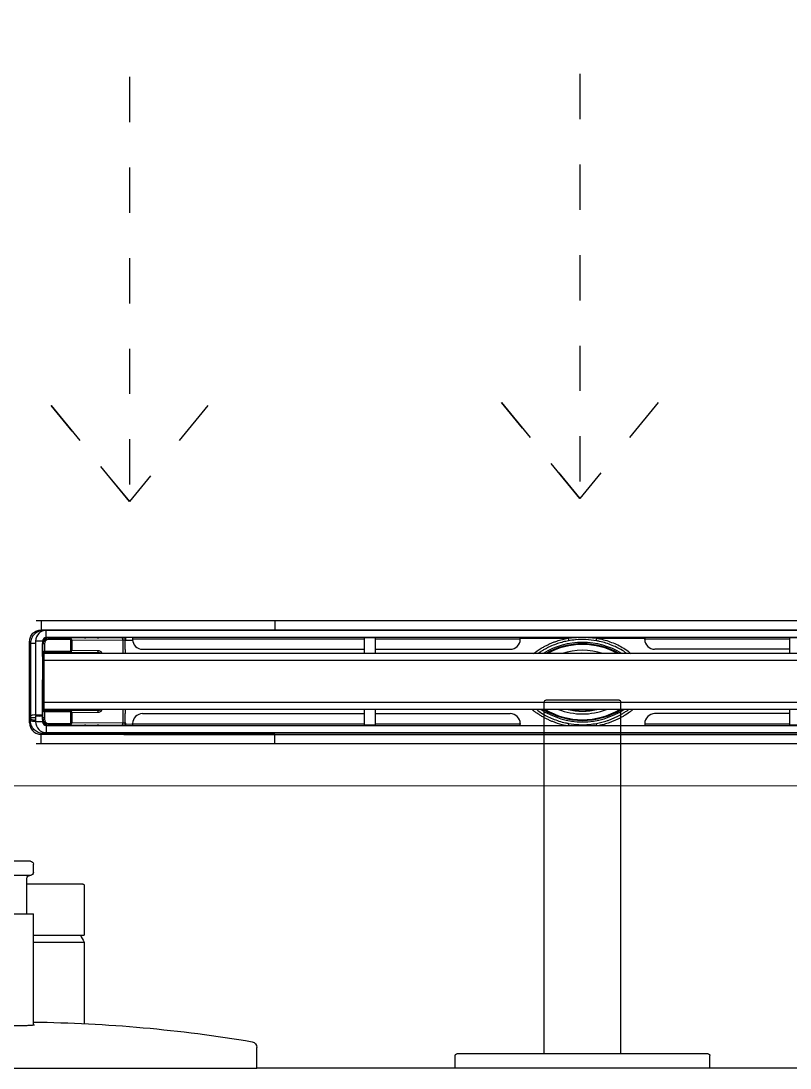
# Model space of a CAD drawing. Header units: millimetres. Extents: x 699029 to 727993, y 4486031 to 4516039.
# Drawn here: x 726041.71 to 726068.88, y 4490923.61 to 4490960.61 of the extents above; entities that cross this region are included whole.
import ezdxf

# ---------------------------------------------------------------- set-up
doc = ezdxf.new("R2010")
doc.units = ezdxf.units.MM
doc.set_wipeout_variables(frame=1)
doc.linetypes.add('AI-Linetype-22', pattern=[3.2004, 1.6002, -1.6002])
doc.layers.add('Deko_Vitrifiye', color=135, linetype='Continuous')
doc.layers.add('Deko_Zemin Seramik5', color=155, linetype='Continuous')

# ---------------------------------------------------------------- blocks, each defined once
blk = doc.blocks.new('A$C7972de8d')
at = {"linetype": 'Continuous'}
blk.add_wipeout([(983.72, 415), (991.03, 415), (991.59, 415.08), (992.01, 415.25), (992.33, 415.47), (992.57, 415.72), (992.74, 415.96), (992.88, 416.24), (992.98, 416.53), (993.55, 419.92), (994.38, 425.25), (994.97, 429.29), (995.91, 436.16), (997.1, 446.24), (997.99, 455.2), (999, 468.35), (999.42, 476), (1028.22, 476), (1030.72, 477.47), (1030.72, 476), (1048.22, 476), (1048.35, 476.02), (1048.43, 476.04), (1048.52, 476.1), (1048.58, 476.15), (1048.63, 476.21), (1048.67, 476.29), (1048.71, 476.38), (1048.72, 476.48), (1048.72, 476.58), (1048.72, 496.25), (1050.72, 496.25), (1050.91, 496.25), (1051.1, 496.21), (1051.21, 496.17), (1051.34, 496.11), (1051.42, 496.05), (1051.5, 495.98), (1051.59, 495.89), (1051.66, 495.79), (1051.7, 495.72), (1051.74, 495.65), (1051.77, 495.58), (1051.79, 495.5), (1051.81, 495.42), (1051.82, 495.34), (1051.82, 495.25), (1051.82, 495), (1051.84, 494.8), (1051.87, 494.7), (1051.92, 494.57), (1051.97, 494.48), (1052.03, 494.39), (1052.11, 494.29), (1052.25, 494.18), (1052.37, 494.11), (1052.51, 494.05), (1052.67, 494.01), (1052.89, 494), (1055.82, 494), (1055.94, 494.01), (1056.03, 494.02), (1056.09, 494.04), (1056.18, 494.07), (1056.26, 494.1), (1056.33, 494.14), (1056.44, 494.21), (1056.5, 494.27), (1056.58, 494.34), (1056.62, 494.4), (1056.68, 494.48), (1056.73, 494.59), (1056.77, 494.68), (1056.8, 494.77), (1056.81, 494.86), (1056.82, 495), (1056.82, 495.49), (1056.82, 497.21), (1056.82, 505), (1056.81, 505.15), (1056.79, 505.24), (1056.76, 505.34), (1056.73, 505.43), (1056.67, 505.53), (1056.59, 505.64), (1056.53, 505.71), (1056.46, 505.77), (1056.38, 505.83), (1056.33, 505.86), (1056.23, 505.91), (1056.12, 505.95), (1056.03, 505.98), (1055.91, 506), (1055.72, 506), (1055.53, 506), (1052.82, 506), (1052.75, 506), (1052.63, 505.98), (1052.52, 505.95), (1052.35, 505.88), (1052.22, 505.8), (1052.11, 505.71), (1052.04, 505.63), (1051.96, 505.51), (1051.9, 505.39), (1051.85, 505.24), (1051.83, 505.15), (1051.82, 505.05), (1051.82, 504.75), (1051.81, 504.57), (1051.76, 504.41), (1051.65, 504.2), (1051.53, 504.04), (1051.38, 503.92), (1051.2, 503.82), (1051.01, 503.77), (1050.89, 503.75), (1050.67, 503.75), (1048.72, 503.75), (1048.72, 523.5), (1048.72, 523.57), (1048.7, 523.66), (1048.66, 523.75), (1048.63, 523.79), (1048.6, 523.83), (1048.58, 523.85), (1048.5, 523.92), (1048.41, 523.96), (1048.38, 523.97), (1048.32, 523.99), (1048.22, 524), (1048.12, 524), (1030.72, 524), (1030.72, 522.53), (1028.22, 524), (999.42, 524), (999.16, 528.98), (998.84, 533.99), (998.29, 541.34), (997.6, 548.94), (996.47, 559.32), (995.57, 566.42), (994.63, 573.1), (993.74, 578.84), (993.01, 583.33), (992.84, 583.86), (992.57, 584.28), (992.33, 584.53), (991.91, 584.8), (991.34, 584.98), (991.03, 585), (983.72, 585)], dxfattribs=at).dxf.layer = 'Deko_Vitrifiye'
at = {"layer": 'Deko_Vitrifiye', "linetype": 'Continuous'}
for p, q in [((983.72, 415), (983.72, 585)), ((983.72, 585), (991.03, 585)), ((1028.22, 524), (999.33, 524)), ((1028.22, 506), (1028.22, 524)), ((1048.22, 524), (1030.72, 524)), ((1030.72, 506), (1030.72, 524)), ((1048.72, 523.5), (1048.72, 503.75)), ((998.95, 506), (1038.22, 506)), ((1038.22, 494), (1038.22, 506)), ((1038.22, 503.75), (1050.82, 503.75)), ((1051.82, 505), (1051.82, 495)), ((1052.82, 506), (1055.82, 506)), ((1056.82, 505), (1056.82, 495)), ((1038.22, 496.25), (1050.82, 496.25)), ((1048.72, 496.25), (1048.72, 476.5)), ((998.95, 494), (1038.22, 494)), ((1028.22, 494), (1028.22, 476)), ((1030.72, 494), (1030.72, 476)), ((1052.82, 494), (1055.82, 494)), ((1028.22, 476), (999.33, 476)), ((1048.22, 476), (1030.72, 476)), ((983.72, 415), (991.03, 415))]:
    blk.add_line(p, q, dxfattribs=at)
for points in [[(998.73, 500), (998.73, 500.18), (998.74, 500.75), (998.74, 501.31), (998.75, 501.85), (998.76, 502.37), (998.77, 502.86), (998.78, 503.32), (998.8, 503.76), (998.82, 504.16), (998.84, 504.54), (998.86, 504.88), (998.88, 505.19), (998.9, 505.47), (998.92, 505.71), (998.94, 505.93), (998.96, 506.11), (998.98, 506.25), (999, 506.37), (999.02, 506.45), (999.02, 506.46)], [(999.03, 493.51), (999.03, 493.52), (999.02, 493.56), (999, 493.64), (998.98, 493.75), (998.96, 493.9), (998.94, 494.09), (998.92, 494.3), (998.9, 494.55), (998.87, 494.83), (998.85, 495.14), (998.84, 495.48), (998.82, 495.85), (998.8, 496.25), (998.78, 496.68), (998.77, 497.14), (998.76, 497.62), (998.75, 498.13), (998.74, 498.67), (998.74, 499.22), (998.73, 499.79), (998.73, 500)]]:
    blk.add_lwpolyline(points, dxfattribs=at)
for centre, radius, start, end in [((991.03, 583), 2, 9.5941, 90), ((500, 500), 500, 0.6879, 9.5941), ((1015.76, 499.93), 27.1, 56.4313, 62.6265), ((1048.22, 523.5), 0.5, 0, 90), ((1050.82, 504.75), 1, 270, 0), ((1052.82, 505), 1, 90, 180), ((1055.82, 505), 1, 0, 90), ((1050.82, 495.25), 1, 0, 90), ((500, 500), 500, 350.4059, 359.3121), ((1052.82, 495), 1, 180, 270), ((1055.82, 495), 1, 270, 0), ((1015.76, 500.07), 27.1, 297.3735, 303.5687), ((1048.22, 476.5), 0.5, 270, 0), ((991.03, 417), 2, 270, 350.4059)]:
    blk.add_arc(centre, radius, start, end, dxfattribs=at)
blk = doc.blocks.new('A$C29e923fa')
at = {"layer": 'Deko_Vitrifiye', "linetype": 'Continuous'}
for p, q in [((0, 90), (0, 0)), ((0, 90), (4.4, 90)), ((5, 89.4), (5, 0.6)), ((5, 58.5), (129.4, 58.5)), ((130, 57.9), (130, 32.1)), ((5, 31.5), (129.4, 31.5)), ((0, 0), (4.4, 0))]:
    blk.add_line(p, q, dxfattribs=at)
for centre, start, end in [((4.4, 89.4), 0, 90), ((129.4, 57.9), 0, 90), ((129.4, 32.1), 270, 0), ((4.4, 0.6), 270, 0)]:
    blk.add_arc(centre, 0.6, start, end, dxfattribs=at)

msp = doc.modelspace()

# ---------------------------------------------------------------- linework, layer by layer
at = {"layer": 'Deko_Zemin Seramik5'}
for p, q in [((726080.844, 4490939.419), (726042.244, 4490939.419)), ((726042.485, 4490939.064), (726042.417, 4490939.092)), ((726050.676, 4490939.1), (726072.412, 4490939.1)), ((726042.601, 4490938.827), (726042.601, 4490939.077)), ((726080.487, 4490939.077), (726042.601, 4490939.077)), ((726080.487, 4490938.827), (726042.601, 4490938.827)), ((726042.684, 4490938.806), (726042.672, 4490938.819)), ((726043.823, 4490938.819), (726042.672, 4490938.819)), ((726042.684, 4490938.756), (726042.684, 4490938.806)), ((726042.684, 4490938.806), (726043.437, 4490938.806)), ((726043.437, 4490938.756), (726042.684, 4490938.756)), ((726045.27, 4490938.818), (726043.437, 4490938.806)), ((726043.437, 4490938.756), (726043.437, 4490938.806)), ((726043.5, 4490938.736), (726043.471, 4490938.736)), ((726043.471, 4490938.365), (726043.471, 4490938.736)), ((726043.5, 4490938.736), (726045.311, 4490938.748)), ((726043.5, 4490938.736), (726043.5, 4490938.365)), ((726043.823, 4490938.827), (726043.823, 4490938.819)), ((726043.952, 4490938.821), (726043.823, 4490938.821)), ((726043.952, 4490938.827), (726043.952, 4490938.814)), ((726043.952, 4490938.814), (726043.953, 4490938.813)), ((726043.953, 4490938.813), (726043.953, 4490938.827)), ((726044.003, 4490938.827), (726044.003, 4490938.812)), ((726044.402, 4490938.812), (726044.003, 4490938.812)), ((726044.402, 4490938.812), (726044.402, 4490938.827)), ((726044.452, 4490938.827), (726044.452, 4490938.813)), ((726044.453, 4490938.814), (726044.452, 4490938.813)), ((726044.452, 4490938.813), (726044.452, 4490938.813)), ((726044.453, 4490938.814), (726044.453, 4490938.827)), ((726044.582, 4490938.821), (726044.453, 4490938.821)), ((726044.582, 4490938.819), (726044.582, 4490938.827)), ((726045.324, 4490938.819), (726044.582, 4490938.819)), ((726045.278, 4490938.816), (726045.27, 4490938.818)), ((726045.286, 4490938.812), (726045.278, 4490938.816)), ((726045.293, 4490938.806), (726045.286, 4490938.812)), ((726045.299, 4490938.797), (726045.293, 4490938.806)), ((726045.304, 4490938.787), (726045.299, 4490938.797)), ((726045.308, 4490938.774), (726045.304, 4490938.787)), ((726045.31, 4490938.761), (726045.308, 4490938.774)), ((726045.311, 4490938.748), (726045.31, 4490938.761)), ((726045.311, 4490938.748), (726045.311, 4490938.262)), ((726045.324, 4490938.819), (726045.324, 4490938.819)), ((726045.394, 4490938.827), (726045.394, 4490938.749)), ((726045.394, 4490938.718), (726045.394, 4490938.749)), ((726045.394, 4490938.749), (726045.394, 4490938.749)), ((726045.394, 4490938.729), (726045.656, 4490938.732)), ((726045.651, 4490938.827), (726045.651, 4490938.781)), ((726045.651, 4490938.781), (726045.651, 4490938.757)), ((726045.651, 4490938.781), (726053.826, 4490938.781)), ((726053.826, 4490938.812), (726053.826, 4490938.262)), ((726054.226, 4490938.812), (726053.826, 4490938.812)), ((726053.856, 4490938.827), (726053.856, 4490938.812)), ((726054.196, 4490938.812), (726054.196, 4490938.827)), ((726054.226, 4490938.262), (726054.226, 4490938.812)), ((726054.226, 4490938.781), (726059.344, 4490938.781)), ((726059.344, 4490938.781), (726059.344, 4490938.827)), ((726059.344, 4490938.801), (726061.035, 4490938.801)), ((726059.344, 4490938.757), (726059.344, 4490938.781)), ((726061.737, 4490938.827), (726062.053, 4490938.801)), ((726062.053, 4490938.801), (726063.744, 4490938.8)), ((726063.744, 4490938.827), (726063.744, 4490938.781)), ((726063.744, 4490938.757), (726063.744, 4490938.781)), ((726063.744, 4490938.781), (726068.862, 4490938.781)), ((726068.862, 4490938.812), (726068.862, 4490938.262)), ((726069.262, 4490938.812), (726068.862, 4490938.812)), ((726042.013, 4490935.81), (726042.013, 4490938.688)), ((726042.013, 4490938.688), (726042.041, 4490938.62)), ((726042.041, 4490938.62), (726042.044, 4490936.015)), ((726042.471, 4490938.697), (726042.221, 4490938.697)), ((726042.221, 4490938.697), (726042.221, 4490936.082)), ((726042.471, 4490938.697), (726042.471, 4490936.082)), ((726042.472, 4490938.619), (726042.484, 4490938.606)), ((726042.472, 4490938.152), (726042.472, 4490938.619)), ((726042.534, 4490938.606), (726042.484, 4490938.606)), ((726042.484, 4490938.295), (726042.484, 4490938.606)), ((726042.534, 4490938.606), (726042.534, 4490938.345)), ((726043.5, 4490938.365), (726043.471, 4490938.365)), ((726044.43, 4490938.359), (726043.5, 4490938.365)), ((726044.43, 4490938.359), (726044.429, 4490938.345)), ((726045.389, 4490938.402), (726045.389, 4490938.718)), ((726045.394, 4490938.262), (726045.394, 4490938.402)), ((726046.001, 4490938.408), (726053.826, 4490938.408)), ((726054.226, 4490938.408), (726058.994, 4490938.408)), ((726068.862, 4490938.408), (726064.094, 4490938.408)), ((726042.472, 4490938.152), (726042.471, 4490938.152)), ((726042.476, 4490938.147), (726042.472, 4490938.152)), ((726042.476, 4490938.145), (726042.476, 4490938.147)), ((726042.476, 4490937.779), (726042.476, 4490938.145)), ((726042.478, 4490938.289), (726042.484, 4490938.295)), ((726042.895, 4490938.289), (726042.478, 4490938.289)), ((726042.478, 4490938.116), (726042.478, 4490938.287)), ((726042.478, 4490938.287), (726042.566, 4490938.287)), ((726042.478, 4490938.116), (726042.478, 4490938.115)), ((726042.478, 4490938.116), (726042.526, 4490938.005)), ((726042.478, 4490937.729), (726042.478, 4490938.115)), ((726042.478, 4490938.115), (726042.526, 4490938.005)), ((726042.534, 4490938.345), (726042.484, 4490938.295)), ((726043.437, 4490938.295), (726042.484, 4490938.295)), ((726080.562, 4490938.262), (726042.526, 4490938.262)), ((726042.526, 4490938.012), (726042.526, 4490938.262)), ((726080.562, 4490938.012), (726042.526, 4490938.012)), ((726042.526, 4490936.531), (726042.526, 4490938.012)), ((726042.534, 4490938.345), (726043.437, 4490938.345)), ((726042.566, 4490938.287), (726042.578, 4490938.262)), ((726042.895, 4490938.289), (726042.9, 4490938.294)), ((726042.895, 4490938.269), (726043.011, 4490938.269)), ((726042.9, 4490938.294), (726043, 4490938.294)), ((726042.999, 4490938.294), (726042.999, 4490938.288)), ((726042.999, 4490938.294), (726042.999, 4490938.288)), ((726042.999, 4490938.288), (726043, 4490938.288)), ((726043, 4490938.294), (726043, 4490938.294)), ((726043, 4490938.294), (726043, 4490938.288)), ((726043, 4490938.288), (726043.05, 4490938.288)), ((726043.02, 4490938.268), (726043.019, 4490938.268)), ((726043.05, 4490938.268), (726043.02, 4490938.268)), ((726043.05, 4490938.295), (726043.445, 4490938.295)), ((726043.05, 4490938.295), (726043.05, 4490938.288)), ((726043.05, 4490938.288), (726043.45, 4490938.288)), ((726043.05, 4490938.288), (726043.05, 4490938.268)), ((726043.45, 4490938.268), (726043.05, 4490938.268)), ((726043.437, 4490938.295), (726043.437, 4490938.345)), ((726043.437, 4490938.295), (726043.445, 4490938.295)), ((726043.45, 4490938.295), (726043.45, 4490938.288)), ((726043.45, 4490938.288), (726043.5, 4490938.288)), ((726043.45, 4490938.268), (726043.45, 4490938.288)), ((726043.48, 4490938.268), (726043.45, 4490938.268)), ((726043.48, 4490938.268), (726043.48, 4490938.268)), ((726043.489, 4490938.269), (726043.61, 4490938.269)), ((726043.498, 4490938.295), (726044.389, 4490938.289)), ((726043.5, 4490938.288), (726043.5, 4490938.294)), ((726043.5, 4490938.294), (726043.5, 4490938.288)), ((726043.5, 4490938.294), (726043.605, 4490938.294)), ((726043.5, 4490938.294), (726043.5, 4490938.294)), ((726043.5, 4490938.294), (726043.5, 4490938.288)), ((726043.5, 4490938.288), (726043.5, 4490938.288)), ((726043.605, 4490938.294), (726043.61, 4490938.289)), ((726044.389, 4490938.289), (726043.61, 4490938.289)), ((726044.216, 4490938.262), (726044.227, 4490938.287)), ((726044.227, 4490938.287), (726044.389, 4490938.287)), ((726044.378, 4490938.262), (726044.389, 4490938.287)), ((726044.397, 4490938.29), (726044.389, 4490938.289)), ((726044.404, 4490938.294), (726044.397, 4490938.29)), ((726044.411, 4490938.301), (726044.404, 4490938.294)), ((726044.418, 4490938.31), (726044.411, 4490938.301)), ((726044.423, 4490938.32), (726044.418, 4490938.31)), ((726044.427, 4490938.332), (726044.423, 4490938.32)), ((726044.429, 4490938.345), (726044.427, 4490938.332)), ((726061.516, 4490938.274), (726061.303, 4490938.262)), ((726061.784, 4490938.262), (726061.516, 4490938.274)), ((726042.477, 4490937.779), (726042.471, 4490937.779)), ((726042.471, 4490937.729), (726042.478, 4490937.729)), ((726042.473, 4490937.329), (726042.471, 4490937.329)), ((726042.471, 4490937.279), (726042.473, 4490937.279)), ((726042.473, 4490937.264), (726042.471, 4490937.264)), ((726042.473, 4490936.227), (726042.473, 4490937.329)), ((726042.471, 4490937.214), (726042.473, 4490937.214)), ((726042.473, 4490937.214), (726042.473, 4490935.827)), ((726042.478, 4490936.814), (726042.471, 4490936.814)), ((726042.471, 4490936.764), (726042.477, 4490936.764)), ((726042.476, 4490936.397), (726042.476, 4490936.764)), ((726042.478, 4490936.427), (726042.478, 4490936.814)), ((726042.526, 4490936.538), (726042.478, 4490936.427)), ((726042.526, 4490936.537), (726042.478, 4490936.427)), ((726080.562, 4490936.531), (726042.526, 4490936.531)), ((726042.526, 4490936.281), (726042.526, 4490936.531)), ((726042.471, 4490936.391), (726042.472, 4490936.391)), ((726042.471, 4490936.227), (726042.473, 4490936.227)), ((726042.472, 4490936.391), (726042.476, 4490936.395)), ((726042.472, 4490935.924), (726042.472, 4490936.391)), ((726042.476, 4490936.395), (726042.476, 4490936.397)), ((726042.478, 4490936.427), (726042.478, 4490936.427)), ((726042.478, 4490936.255), (726042.478, 4490936.427)), ((726042.566, 4490936.255), (726042.478, 4490936.255)), ((726042.484, 4490936.248), (726042.478, 4490936.254)), ((726042.478, 4490936.254), (726042.895, 4490936.254)), ((726042.484, 4490936.248), (726043.437, 4490936.248)), ((726042.484, 4490936.248), (726042.534, 4490936.198)), ((726042.484, 4490935.936), (726042.484, 4490936.248)), ((726080.562, 4490936.281), (726042.526, 4490936.281)), ((726042.534, 4490936.198), (726042.534, 4490935.936)), ((726043.437, 4490936.198), (726042.534, 4490936.198)), ((726042.578, 4490936.281), (726042.566, 4490936.255)), ((726043.011, 4490936.273), (726042.895, 4490936.273)), ((726042.9, 4490936.249), (726042.895, 4490936.254)), ((726043, 4490936.249), (726042.9, 4490936.249)), ((726042.999, 4490936.255), (726042.999, 4490936.249)), ((726043, 4490936.255), (726042.999, 4490936.255)), ((726042.999, 4490936.255), (726042.999, 4490936.249)), ((726043, 4490936.255), (726043, 4490936.248)), ((726043.05, 4490936.255), (726043, 4490936.255)), ((726043, 4490936.248), (726043, 4490936.249)), ((726043.019, 4490936.275), (726043.02, 4490936.275)), ((726043.02, 4490936.275), (726043.05, 4490936.275)), ((726043.05, 4490936.255), (726043.05, 4490936.275)), ((726043.05, 4490936.275), (726043.45, 4490936.275)), ((726043.05, 4490936.255), (726043.05, 4490936.248)), ((726043.45, 4490936.255), (726043.05, 4490936.255)), ((726043.445, 4490936.248), (726043.05, 4490936.248)), ((726043.437, 4490936.198), (726043.437, 4490936.248)), ((726043.445, 4490936.248), (726043.437, 4490936.248)), ((726043.45, 4490936.255), (726043.45, 4490936.275)), ((726043.45, 4490936.275), (726043.48, 4490936.275)), ((726043.45, 4490936.255), (726043.45, 4490936.248)), ((726043.5, 4490936.255), (726043.45, 4490936.255)), ((726043.471, 4490935.806), (726043.471, 4490936.178)), ((726043.471, 4490936.178), (726043.5, 4490936.178)), ((726043.48, 4490936.275), (726043.48, 4490936.275)), ((726043.61, 4490936.273), (726043.489, 4490936.273)), ((726044.389, 4490936.254), (726043.498, 4490936.248)), ((726043.5, 4490936.249), (726043.5, 4490936.255)), ((726043.5, 4490936.255), (726043.5, 4490936.248)), ((726043.5, 4490936.255), (726043.5, 4490936.255)), ((726043.5, 4490936.255), (726043.5, 4490936.249)), ((726043.5, 4490936.249), (726043.5, 4490936.248)), ((726043.605, 4490936.249), (726043.5, 4490936.249)), ((726043.5, 4490936.178), (726044.43, 4490936.184)), ((726043.5, 4490936.178), (726043.5, 4490935.806)), ((726043.61, 4490936.254), (726043.605, 4490936.249)), ((726043.61, 4490936.254), (726044.389, 4490936.254)), ((726044.227, 4490936.255), (726044.216, 4490936.281)), ((726044.389, 4490936.255), (726044.227, 4490936.255)), ((726044.389, 4490936.255), (726044.378, 4490936.281)), ((726044.389, 4490936.254), (726044.397, 4490936.252)), ((726044.397, 4490936.252), (726044.404, 4490936.248)), ((726044.404, 4490936.248), (726044.411, 4490936.242)), ((726044.411, 4490936.242), (726044.418, 4490936.233)), ((726044.418, 4490936.233), (726044.423, 4490936.222)), ((726044.423, 4490936.222), (726044.427, 4490936.21)), ((726044.427, 4490936.21), (726044.429, 4490936.197)), ((726044.429, 4490936.197), (726044.43, 4490936.184)), ((726045.311, 4490936.281), (726045.311, 4490935.795)), ((726045.389, 4490935.826), (726045.389, 4490936.141)), ((726045.394, 4490936.141), (726045.394, 4490936.281)), ((726046.001, 4490936.134), (726053.826, 4490936.134)), ((726053.826, 4490936.281), (726053.826, 4490935.731)), ((726054.226, 4490935.731), (726054.226, 4490936.281)), ((726054.226, 4490936.134), (726058.994, 4490936.134)), ((726061.972, 4490936.271), (726061.978, 4490936.281)), ((726062.02, 4490936.28), (726061.972, 4490936.27)), ((726062.024, 4490936.281), (726062.02, 4490936.28)), ((726068.862, 4490936.134), (726064.094, 4490936.134)), ((726068.862, 4490936.281), (726068.862, 4490935.731)), ((726042.013, 4490935.81), (726042.041, 4490935.878)), ((726042.041, 4490935.878), (726042.044, 4490935.994)), ((726042.044, 4490936.015), (726042.044, 4490936.004)), ((726042.044, 4490935.994), (726042.044, 4490936.004)), ((726042.471, 4490936.082), (726042.221, 4490936.082)), ((726042.471, 4490936.042), (726042.221, 4490936.042)), ((726042.221, 4490936.042), (726042.221, 4490935.846)), ((726042.471, 4490935.846), (726042.221, 4490935.846)), ((726042.42, 4490936.042), (726042.42, 4490936.082)), ((726042.471, 4490936.042), (726042.471, 4490935.846)), ((726042.471, 4490936.004), (726042.526, 4490936.004)), ((726042.473, 4490935.827), (726042.471, 4490935.827)), ((726042.484, 4490935.936), (726042.472, 4490935.924)), ((726042.484, 4490935.936), (726042.534, 4490935.936)), ((726042.684, 4490935.786), (726043.437, 4490935.786)), ((726042.684, 4490935.736), (726042.684, 4490935.786)), ((726043.437, 4490935.786), (726043.437, 4490935.736)), ((726043.471, 4490935.806), (726043.5, 4490935.806)), ((726045.311, 4490935.795), (726043.5, 4490935.806)), ((726045.304, 4490935.756), (726045.308, 4490935.768)), ((726045.308, 4490935.768), (726045.31, 4490935.781)), ((726045.31, 4490935.781), (726045.311, 4490935.795)), ((726045.394, 4490935.794), (726045.394, 4490935.826)), ((726045.394, 4490935.794), (726045.394, 4490935.794)), ((726045.394, 4490935.794), (726045.394, 4490935.716)), ((726045.394, 4490935.769), (726045.651, 4490935.766)), ((726045.651, 4490935.762), (726045.651, 4490935.786)), ((726045.651, 4490935.762), (726045.651, 4490935.716)), ((726053.826, 4490935.762), (726045.651, 4490935.762)), ((726059.344, 4490935.762), (726054.226, 4490935.762)), ((726059.344, 4490935.786), (726059.344, 4490935.762)), ((726059.344, 4490935.716), (726059.344, 4490935.762)), ((726063.744, 4490935.786), (726063.744, 4490935.762)), ((726063.744, 4490935.762), (726063.744, 4490935.716)), ((726068.862, 4490935.762), (726063.744, 4490935.762)), ((726042.485, 4490935.434), (726042.417, 4490935.406)), ((726042.601, 4490935.716), (726042.601, 4490935.466)), ((726042.601, 4490935.716), (726080.487, 4490935.716)), ((726042.601, 4490935.466), (726080.487, 4490935.466)), ((726042.672, 4490935.724), (726042.684, 4490935.736)), ((726042.672, 4490935.724), (726043.823, 4490935.724)), ((726043.437, 4490935.736), (726042.684, 4490935.736)), ((726043.437, 4490935.736), (726045.27, 4490935.725)), ((726043.823, 4490935.724), (726043.823, 4490935.716)), ((726043.823, 4490935.722), (726043.952, 4490935.722)), ((726043.953, 4490935.73), (726043.952, 4490935.729)), ((726043.952, 4490935.729), (726043.952, 4490935.716)), ((726043.953, 4490935.716), (726043.953, 4490935.73)), ((726044.003, 4490935.73), (726044.402, 4490935.73)), ((726044.003, 4490935.73), (726044.003, 4490935.716)), ((726044.402, 4490935.716), (726044.402, 4490935.73)), ((726044.452, 4490935.73), (726044.452, 4490935.729)), ((726044.452, 4490935.73), (726044.452, 4490935.716)), ((726044.452, 4490935.729), (726044.453, 4490935.729)), ((726044.453, 4490935.716), (726044.453, 4490935.729)), ((726044.453, 4490935.722), (726044.582, 4490935.722)), ((726044.582, 4490935.724), (726045.324, 4490935.724)), ((726044.582, 4490935.716), (726044.582, 4490935.724)), ((726045.27, 4490935.725), (726045.278, 4490935.726)), ((726045.278, 4490935.726), (726045.286, 4490935.73)), ((726045.286, 4490935.73), (726045.293, 4490935.737)), ((726045.293, 4490935.737), (726045.299, 4490935.746)), ((726045.299, 4490935.746), (726045.304, 4490935.756)), ((726045.324, 4490935.724), (726045.324, 4490935.724)), ((726050.676, 4490935.398), (726072.412, 4490935.398)), ((726054.226, 4490935.731), (726053.826, 4490935.731)), ((726053.856, 4490935.731), (726053.856, 4490935.716)), ((726054.196, 4490935.716), (726054.196, 4490935.731)), ((726069.262, 4490935.731), (726068.862, 4490935.731)), ((726042.244, 4490935.079), (726080.844, 4490935.079))]:
    msp.add_line(p, q, dxfattribs=at)
msp.add_lwpolyline([(726101.543, 4491080.998), (726101.543, 4490923.611), (726021.544, 4490923.611), (726021.544, 4491105.998)], dxfattribs=at)
msp.add_lwpolyline([(726091.543, 4491080.998), (726091.543, 4490935.586, -0.414145), (726089.544, 4490933.586), (726033.544, 4490933.571, -0.414282), (726031.543, 4490935.571), (726031.543, 4491080.998)], format="xyb", close=True, dxfattribs=at)
at = {"layer": 'Deko_Zemin Seramik5', "linetype": 'AI-Linetype-22'}
for points in [[(726061.453, 4490958.738), (726061.453, 4490943.738), (726058.686, 4490947.128)], [(726045.536, 4490958.632), (726045.536, 4490943.632), (726042.769, 4490947.023)], [(726042.769, 4490947.023), (726045.536, 4490943.632)], [(726048.304, 4490947.023), (726045.536, 4490943.632)], [(726058.686, 4490947.128), (726061.453, 4490943.738)], [(726064.22, 4490947.128), (726061.453, 4490943.738)]]:
    msp.add_lwpolyline(points, dxfattribs=at)
at = {"layer": 'Deko_Zemin Seramik5'}
for centre, radius, start, end in [((726042.601, 4490938.697), 0.38, 90, 180), ((726042.601, 4490938.697), 0.13, 90, 180), ((726045.324, 4490938.749), 0.07, 0.0011, 90.0011), ((726046, 4490938.758), 0.349, 180.1094, 270.109), ((726058.995, 4490938.758), 0.349, 269.891, 359.8906), ((726062.601, 4490939.063), 1.587, 189.4951, 192.8248), ((726060.487, 4490939.063), 1.587, 347.1752, 350.5049), ((726064.093, 4490938.758), 0.349, 180.1094, 270.109), ((726061.544, 4490936.004), 2.65, 58.4105, 121.5895), ((726061.544, 4490936.004), 2.6, 60.2506, 119.7494), ((726061.544, 4490936.004), 2.575, 61.2389, 118.7611), ((726061.544, 4490936.004), 2.37, 72.26, 107.74), ((726043.019, 4490938.288), 0.02, 179.9989, 269.9989), ((726043.02, 4490938.288), 0.02, 179.9989, 269.9989), ((726043.48, 4490938.288), 0.02, 270.0011, 0.0011), ((726043.48, 4490938.288), 0.02, 270.0011, 0.0011), ((726043.019, 4490936.255), 0.02, 90.0011, 180.0011), ((726043.02, 4490936.255), 0.02, 90.0011, 180.0011), ((726043.48, 4490936.255), 0.02, 359.9989, 89.9989), ((726043.48, 4490936.255), 0.02, 359.9989, 89.9989), ((726046, 4490935.785), 0.349, 89.891, 179.8906), ((726058.995, 4490935.785), 0.349, 0.1094, 90.109), ((726061.544, 4490938.494), 2.65, 236.6126, 270), ((726061.544, 4490938.494), 2.6, 238.3235, 270), ((726061.544, 4490938.494), 2.575, 239.2368, 300.7632), ((726061.544, 4490938.494), 2.37, 249.0038, 290.9962), ((726061.544, 4490938.494), 2.27, 257.0856, 282.9144), ((726061.544, 4490938.494), 2.256, 258.7522, 281.1216), ((726061.544, 4490938.494), 2.65, 270, 303.3874), ((726061.544, 4490938.494), 2.6, 270, 301.6765), ((726064.093, 4490935.785), 0.349, 89.891, 179.8906), ((726042.601, 4490935.846), 0.38, 180, 270), ((726042.601, 4490935.846), 0.13, 180, 270), ((726045.324, 4490935.794), 0.07, 269.9989, 359.9989), ((726062.011, 4490935.558), 0.985, 166.5189, 170.7824), ((726061.077, 4490935.558), 0.985, 9.2176, 13.4811)]:
    msp.add_arc(centre, radius, start, end, dxfattribs=at)
for centre, major_axis, ratio, start_param, end_param in [((726042.672, 4490938.619), (0.141, -0.141), 0.999924, 2.356233, 3.926953), ((726042.684, 4490938.606), (-0.141, 0.141), 0.999962, 5.497825, 7.068545), ((726042.684, 4490938.606), (0.106, -0.106), 0.999924, 2.356233, 3.926953), ((726043.437, 4490938.736), (0.0004, -0.07), 0.905934, 1.56707, 3.130806), ((726043.437, 4490938.736), (0.034, 0.0002), 0.587778, 6.279459, 7.843195), ((726044.003, 4490938.813), (-0.05, 0), 0.008727, 0.008727, 1.570796), ((726044.402, 4490938.813), (-0.05, 0), 0.008727, 1.570805, 3.132866), ((726045.194, 4490938.819), (-0.13, 0), 0.008727, 2.199115, 3.141593), ((726045.194, 4490938.749), (-0.2, 0), 0.005672, 2.199115, 3.141593), ((726045.324, 4490938.749), (0, -0.07), 0.999962, 1.570796, 3.141593), ((726043.437, 4490938.365), (-0.034, 0.0002), 0.587778, 1.581583, 3.145319), ((726043.437, 4490938.365), (-0.0004, -0.07), 0.905934, 0.010787, 1.574523), ((726045.194, 4490938.718), (-0.2, 0), 0.003491, 2.916668, 3.141593), ((726045.194, 4490938.402), (-0.2, 0), 0.003491, 3.141593, 3.366518), ((726042.478, 4490938.259), (0, -0.03), 0.008727, 3.150319, 3.456411), ((726042.579, 4490938.259), (0.0131, -0.03), 0.008001, 1.567311, 2.823289), ((726042.895, 4490938.259), (0, -0.03), 0.008727, 3.150319, 4.712389), ((726043.05, 4490938.294), (-0.05, 0), 0.008727, 4.712389, 6.274459), ((726043.444, 4490938.365), (-0.119, 0.001), 0.587778, 1.581583, 1.62254), ((726043.45, 4490938.294), (-0.05, 0), 0.008727, 3.150319, 3.363915), ((726043.61, 4490938.259), (0, -0.03), 0.008727, 1.570796, 3.132866), ((726044.215, 4490938.259), (-0.0125, -0.03), 0.00806, 3.459756, 4.715734), ((726044.377, 4490938.259), (-0.0125, -0.03), 0.00806, 1.574141, 2.830119), ((726044.387, 4490938.259), (-0.138, 0), 0.217963, 3.141593, 4.703662), ((726042.477, 4490937.729), (0, -0.05), 0.008727, 1.570796, 3.141593), ((726042.477, 4490936.814), (0, -0.05), 0.008727, 0, 1.570796), ((726042.471, 4490936.127), (0.1, 0), 0.999962, 0.988457, 1.570796), ((726042.473, 4490936.127), (0.1, 0), 0.999962, 1.010172, 1.570796), ((726042.478, 4490936.284), (0, -0.03), 0.008727, 5.968367, 6.274459), ((726042.579, 4490936.284), (-0.0131, -0.03), 0.008001, 0.318304, 1.574282), ((726042.895, 4490936.284), (0, -0.03), 0.008727, 4.712389, 6.274459), ((726043.05, 4490936.248), (-0.05, 0), 0.008727, 0.008727, 1.570796), ((726043.437, 4490936.178), (0.0004, -0.07), 0.905934, 1.56707, 3.130806), ((726043.437, 4490936.178), (-0.034, -0.0002), 0.587778, 3.137866, 4.701602), ((726043.444, 4490936.178), (-0.119, -0.001), 0.587778, 4.660645, 4.701602), ((726043.45, 4490936.248), (-0.05, 0), 0.008727, 2.91927, 3.132866), ((726043.61, 4490936.284), (0, -0.03), 0.008727, 0.008727, 1.570796), ((726044.215, 4490936.284), (0.0125, -0.03), 0.00806, 4.709044, 5.965022), ((726044.377, 4490936.284), (0.0125, -0.03), 0.00806, 0.311474, 1.567451), ((726044.387, 4490936.284), (-0.138, 0), 0.217963, 1.579523, 3.141593), ((726045.194, 4490936.141), (-0.2, 0), 0.003491, 2.916668, 3.141593), ((726042.471, 4490935.927), (0.1, 0), 0.999962, 4.712389, 5.294728), ((726042.672, 4490935.924), (0.141, 0.141), 0.999924, 2.356233, 3.926953), ((726042.473, 4490935.927), (0.1, 0), 0.999962, 4.712389, 5.273014), ((726042.684, 4490935.937), (-0.141, -0.141), 0.999962, 5.497825, 7.068545), ((726042.684, 4490935.937), (0.106, 0.106), 0.999924, 2.356233, 3.926953), ((726043.437, 4490935.806), (0.034, -0.0002), 0.587778, 4.723176, 6.286912), ((726043.437, 4490935.806), (-0.0004, -0.07), 0.905934, 0.010787, 1.574523), ((726045.194, 4490935.794), (-0.2, 0), 0.005672, 3.141593, 4.08407), ((726045.324, 4490935.794), (0, 0.07), 0.999962, 3.141593, 4.712389), ((726045.194, 4490935.826), (-0.2, 0), 0.003491, 3.141593, 3.366518), ((726044.003, 4490935.73), (-0.05, 0), 0.008727, 4.712389, 6.274459), ((726044.402, 4490935.73), (-0.05, 0), 0.008727, 3.150319, 4.712381), ((726045.194, 4490935.724), (-0.13, 0), 0.008727, 3.69775, 4.08407), ((726045.194, 4490935.724), (-0.13, 0), 0.008727, 3.141593, 3.69775)]:
    msp.add_ellipse(centre, major_axis=major_axis, ratio=ratio, start_param=start_param, end_param=end_param, dxfattribs=at)
for points, knots in [([(726042.013, 4490938.688), (726042.018, 4490938.74), (726042.026, 4490938.819), (726042.076, 4490938.914), (726042.127, 4490938.978), (726042.192, 4490939.03), (726042.287, 4490939.08), (726042.366, 4490939.087), (726042.417, 4490939.092)], [0, 0, 0, 0, 0.2432, 0.372242, 0.500235, 0.628741, 0.757585, 1, 1, 1, 1]), ([(726042.417, 4490939.419), (726042.417, 4490939.411), (726042.417, 4490939.341), (726042.417, 4490939.231), (726042.417, 4490939.12), (726042.417, 4490939.101), (726042.417, 4490939.092)], [0, 0, 0, 0, 0.046125, 0.371812, 0.697499, 1, 1, 1, 1]), ([(726042.417, 4490939.092), (726043.335, 4490939.093), (726045.17, 4490939.094), (726047.923, 4490939.098), (726049.758, 4490939.099), (726050.676, 4490939.1)], [0, 0, 0, 0, 0.333309, 0.666691, 1, 1, 1, 1]), ([(726050.676, 4490939.419), (726050.676, 4490939.38), (726050.676, 4490939.299), (726050.676, 4490939.194), (726050.676, 4490939.119), (726050.676, 4490939.106), (726050.676, 4490939.1)], [0, 0, 0, 0, 0.240773, 0.5, 0.759227, 1, 1, 1, 1]), ([(726042.485, 4490939.064), (726042.455, 4490939.062), (726042.397, 4490939.058), (726042.286, 4490939.022), (726042.165, 4490938.942), (726042.084, 4490938.821), (726042.047, 4490938.71), (726042.043, 4490938.65), (726042.041, 4490938.62)], [0, 0, 0, 0, 0.129071, 0.254522, 0.498347, 0.74157, 0.868707, 1, 1, 1, 1]), ([(726059.817, 4490938.262), (726059.904, 4490938.325), (726060.024, 4490938.412), (726060.187, 4490938.504), (726060.295, 4490938.559), (726060.405, 4490938.61), (726060.518, 4490938.657), (726060.66, 4490938.708), (726060.832, 4490938.759), (726060.967, 4490938.787), (726061.035, 4490938.801)], [0, 0, 0, 0, 0.239811, 0.32927, 0.418889, 0.509484, 0.600581, 0.691848, 0.845514, 1, 1, 1, 1]), ([(726061.035, 4490938.801), (726061.118, 4490938.812), (726061.219, 4490938.826), (726061.32, 4490938.827), (726061.336, 4490938.827)], [0, 0, 0, 0, 0.834969, 1, 1, 1, 1]), ([(726062.035, 4490938.71), (726061.913, 4490938.727), (726061.668, 4490938.762), (726061.337, 4490938.754), (726061.133, 4490938.723), (726061.053, 4490938.71)], [0, 0, 0, 0, 0.372425, 0.751784, 1, 1, 1, 1]), ([(726062.053, 4490938.801), (726062.091, 4490938.793), (726062.287, 4490938.755), (726062.63, 4490938.642), (726062.998, 4490938.466), (726063.19, 4490938.314), (726063.256, 4490938.262)], [0, 0, 0, 0, 0.089074, 0.449026, 0.808981, 1, 1, 1, 1]), ([(726042.041, 4490938.62), (726042.049, 4490938.621), (726042.065, 4490938.623), (726042.135, 4490938.626), (726042.2, 4490938.626), (726042.221, 4490938.627)], [0, 0, 0, 0, 0.383013, 0.795311, 1, 1, 1, 1]), ([(726044.566, 4490938.259), (726044.566, 4490938.261), (726044.566, 4490938.271), (726044.561, 4490938.289), (726044.547, 4490938.313), (726044.516, 4490938.339), (726044.474, 4490938.356), (726044.443, 4490938.358), (726044.43, 4490938.359)], [0, 0, 0, 0, 0.035539, 0.12936, 0.257827, 0.452641, 0.772939, 1, 1, 1, 1]), ([(726061.053, 4490938.71), (726060.988, 4490938.697), (726060.857, 4490938.67), (726060.656, 4490938.61), (726060.487, 4490938.545), (726060.348, 4490938.482), (726060.245, 4490938.429), (726060.143, 4490938.372), (726060.053, 4490938.316), (726059.997, 4490938.278), (726059.974, 4490938.262)], [0, 0, 0, 0, 0.1693, 0.339504, 0.533283, 0.630786, 0.729353, 0.828096, 0.927914, 1, 1, 1, 1]), ([(726063.101, 4490938.262), (726063.067, 4490938.287), (726062.914, 4490938.406), (726062.593, 4490938.556), (726062.263, 4490938.666), (726062.072, 4490938.703), (726062.035, 4490938.71)], [0, 0, 0, 0, 0.108003, 0.499217, 0.901792, 1, 1, 1, 1]), ([(726043.498, 4490938.295), (726043.498, 4490938.295), (726043.496, 4490938.295), (726043.49, 4490938.296), (726043.477, 4490938.296), (726043.463, 4490938.295), (726043.454, 4490938.295), (726043.45, 4490938.295)], [0, 0, 0, 0, 0.083349, 0.324015, 0.573987, 0.820833, 1, 1, 1, 1]), ([(726042.473, 4490937.279), (726042.473, 4490937.279), (726042.473, 4490937.279), (726042.473, 4490937.279), (726042.473, 4490937.28), (726042.473, 4490937.281), (726042.473, 4490937.283), (726042.473, 4490937.285), (726042.473, 4490937.287), (726042.473, 4490937.29), (726042.473, 4490937.292), (726042.473, 4490937.295), (726042.473, 4490937.299), (726042.473, 4490937.303), (726042.473, 4490937.308), (726042.473, 4490937.314), (726042.473, 4490937.318), (726042.473, 4490937.323), (726042.473, 4490937.327), (726042.473, 4490937.329)], [0, 0, 0, 0, 0.052751, 0.105868, 0.160141, 0.214812, 0.267755, 0.321067, 0.374953, 0.429625, 0.482566, 0.535878, 0.589763, 0.644434, 0.75059, 0.804473, 0.859142, 0.929139, 1, 1, 1, 1]), ([(726042.473, 4490937.214), (726042.473, 4490937.216), (726042.473, 4490937.22), (726042.473, 4490937.225), (726042.473, 4490937.229), (726042.473, 4490937.233), (726042.473, 4490937.237), (726042.473, 4490937.242), (726042.473, 4490937.246), (726042.473, 4490937.25), (726042.473, 4490937.253), (726042.473, 4490937.256), (726042.473, 4490937.258), (726042.473, 4490937.26), (726042.473, 4490937.261), (726042.473, 4490937.262), (726042.473, 4490937.263), (726042.473, 4490937.264), (726042.473, 4490937.264), (726042.473, 4490937.264)], [0, 0, 0, 0, 0.069997, 0.140858, 0.193797, 0.247107, 0.30099, 0.355659, 0.461433, 0.515705, 0.570376, 0.623127, 0.676244, 0.730516, 0.785188, 0.837939, 0.891056, 0.945328, 1, 1, 1, 1]), ([(726043.45, 4490936.248), (726043.452, 4490936.248), (726043.455, 4490936.248), (726043.459, 4490936.247), (726043.462, 4490936.247), (726043.465, 4490936.247), (726043.469, 4490936.247), (726043.473, 4490936.247), (726043.477, 4490936.247), (726043.48, 4490936.247), (726043.484, 4490936.247), (726043.487, 4490936.247), (726043.489, 4490936.247), (726043.491, 4490936.247), (726043.493, 4490936.248), (726043.495, 4490936.248), (726043.497, 4490936.248), (726043.498, 4490936.248), (726043.498, 4490936.248), (726043.498, 4490936.248)], [0, 0, 0, 0, 0.088931, 0.133744, 0.178889, 0.239717, 0.301103, 0.363225, 0.425932, 0.487498, 0.549657, 0.628438, 0.676138, 0.716924, 0.791599, 0.855857, 0.916916, 0.958389, 1, 1, 1, 1]), ([(726044.43, 4490936.184), (726044.443, 4490936.185), (726044.474, 4490936.187), (726044.516, 4490936.203), (726044.547, 4490936.23), (726044.561, 4490936.254), (726044.566, 4490936.272), (726044.566, 4490936.281), (726044.566, 4490936.284)], [0, 0, 0, 0, 0.227061, 0.547359, 0.742173, 0.87064, 0.964461, 1, 1, 1, 1]), ([(726060.943, 4490935.716), (726060.934, 4490935.718), (726060.81, 4490935.743), (726060.65, 4490935.792), (726060.466, 4490935.862), (726060.355, 4490935.91), (726060.246, 4490935.963), (726060.139, 4490936.021), (726060.036, 4490936.082), (726059.936, 4490936.147), (726059.843, 4490936.213), (726059.785, 4490936.259), (726059.758, 4490936.281)], [0, 0, 0, 0, 0.020019, 0.286768, 0.37706, 0.467513, 0.558941, 0.650872, 0.742973, 0.831775, 0.920729, 1, 1, 1, 1]), ([(726059.927, 4490936.281), (726059.98, 4490936.24), (726060.152, 4490936.104), (726060.493, 4490935.942), (726060.823, 4490935.832), (726061.015, 4490935.795), (726061.053, 4490935.788)], [0, 0, 0, 0, 0.161836, 0.528908, 0.9066, 1, 1, 1, 1]), ([(726062.035, 4490935.788), (726062.1, 4490935.801), (726062.231, 4490935.828), (726062.395, 4490935.877), (726062.53, 4490935.926), (726062.636, 4490935.969), (726062.741, 4490936.017), (726062.844, 4490936.069), (726062.945, 4490936.127), (726063.045, 4490936.189), (726063.122, 4490936.24), (726063.164, 4490936.272), (726063.176, 4490936.281)], [0, 0, 0, 0, 0.159324, 0.319502, 0.410485, 0.501625, 0.593004, 0.685541, 0.778243, 0.871955, 0.966186, 1, 1, 1, 1]), ([(726063.329, 4490936.281), (726063.319, 4490936.272), (726063.278, 4490936.239), (726063.172, 4490936.161), (726063.04, 4490936.073), (726062.901, 4490935.995), (726062.794, 4490935.939), (726062.683, 4490935.888), (726062.57, 4490935.842), (726062.428, 4490935.791), (726062.284, 4490935.746), (726062.177, 4490935.724), (726062.137, 4490935.716)], [0, 0, 0, 0, 0.030289, 0.119105, 0.29716, 0.387464, 0.47793, 0.56938, 0.661337, 0.753466, 0.908955, 1, 1, 1, 1]), ([(726042.013, 4490935.81), (726042.018, 4490935.758), (726042.026, 4490935.679), (726042.076, 4490935.584), (726042.127, 4490935.52), (726042.192, 4490935.468), (726042.287, 4490935.418), (726042.366, 4490935.411), (726042.417, 4490935.406)], [0, 0, 0, 0, 0.2432, 0.372242, 0.500235, 0.628741, 0.757585, 1, 1, 1, 1]), ([(726042.485, 4490935.434), (726042.455, 4490935.436), (726042.397, 4490935.44), (726042.286, 4490935.476), (726042.165, 4490935.556), (726042.084, 4490935.677), (726042.047, 4490935.788), (726042.043, 4490935.848), (726042.041, 4490935.878)], [0, 0, 0, 0, 0.129071, 0.254522, 0.498347, 0.74157, 0.868707, 1, 1, 1, 1]), ([(726042.041, 4490935.878), (726042.049, 4490935.877), (726042.065, 4490935.875), (726042.135, 4490935.872), (726042.2, 4490935.872), (726042.221, 4490935.871)], [0, 0, 0, 0, 0.383013, 0.795311, 1, 1, 1, 1]), ([(726042.044, 4490936.015), (726042.046, 4490936.027), (726042.051, 4490936.052), (726042.074, 4490936.078), (726042.112, 4490936.096), (726042.162, 4490936.102), (726042.202, 4490936.095), (726042.221, 4490936.092)], [0, 0, 0, 0, 0.184765, 0.383971, 0.594246, 0.810566, 1, 1, 1, 1]), ([(726042.044, 4490936.004), (726042.051, 4490936.004), (726042.064, 4490936.004), (726042.127, 4490936.004), (726042.189, 4490936.004), (726042.221, 4490936.004)], [0, 0, 0, 0, 0.327092, 0.652141, 1, 1, 1, 1]), ([(726042.044, 4490935.994), (726042.046, 4490935.982), (726042.051, 4490935.957), (726042.074, 4490935.93), (726042.112, 4490935.913), (726042.162, 4490935.907), (726042.202, 4490935.914), (726042.221, 4490935.917)], [0, 0, 0, 0, 0.184765, 0.383971, 0.594246, 0.810566, 1, 1, 1, 1]), ([(726042.261, 4490936.082), (726042.272, 4490936.079), (726042.305, 4490936.069), (726042.34, 4490936.055), (726042.362, 4490936.042), (726042.362, 4490936.042)], [0, 0, 0, 0, 0.352649, 0.992094, 1, 1, 1, 1]), ([(726061.053, 4490935.788), (726061.174, 4490935.771), (726061.419, 4490935.736), (726061.75, 4490935.744), (726061.954, 4490935.775), (726062.035, 4490935.788)], [0, 0, 0, 0, 0.372425, 0.751784, 1, 1, 1, 1]), ([(726042.417, 4490935.406), (726043.335, 4490935.405), (726045.17, 4490935.404), (726047.923, 4490935.4), (726049.758, 4490935.399), (726050.676, 4490935.398)], [0, 0, 0, 0, 0.333309, 0.666691, 1, 1, 1, 1]), ([(726042.417, 4490935.079), (726042.417, 4490935.087), (726042.417, 4490935.157), (726042.417, 4490935.267), (726042.417, 4490935.378), (726042.417, 4490935.397), (726042.417, 4490935.406)], [0, 0, 0, 0, 0.046125, 0.371812, 0.697499, 1, 1, 1, 1]), ([(726042.485, 4490935.434), (726042.485, 4490935.438), (726042.485, 4490935.444), (726042.485, 4490935.48), (726042.485, 4490935.488)], [0, 0, 0, 0, 0.776449, 1, 1, 1, 1]), ([(726050.676, 4490935.439), (726050.457, 4490935.439), (726050.033, 4490935.439), (726049.393, 4490935.439), (726048.796, 4490935.438), (726048.248, 4490935.438), (726047.735, 4490935.438), (726047.192, 4490935.437), (726046.589, 4490935.437), (726046.002, 4490935.436), (726045.478, 4490935.436), (726045.05, 4490935.435), (726044.653, 4490935.435), (726044.239, 4490935.435), (726043.792, 4490935.434), (726043.336, 4490935.434), (726042.903, 4490935.434), (726042.622, 4490935.434), (726042.485, 4490935.434)], [0, 0, 0, 0, 0.080223, 0.155274, 0.234353, 0.298967, 0.35592, 0.422234, 0.497908, 0.576552, 0.637543, 0.689751, 0.733177, 0.783026, 0.841417, 0.897042, 0.949903, 1, 1, 1, 1]), ([(726072.412, 4490935.439), (726072.047, 4490935.439), (726067.448, 4490935.439), (726068.614, 4490935.44), (726063.661, 4490935.44), (726051.225, 4490935.44), (726047.392, 4490935.439), (726050.676, 4490935.439)], [0, 0, 0, 0, 0.020648, 0.260324, 0.5, 0.619838, 1, 1, 1, 1]), ([(726050.676, 4490935.439), (726050.676, 4490935.442), (726050.676, 4490935.444), (726050.676, 4490935.464), (726050.676, 4490935.466)], [0, 0, 0, 0, 0.929793, 1, 1, 1, 1]), ([(726050.676, 4490935.079), (726050.676, 4490935.118), (726050.676, 4490935.199), (726050.676, 4490935.304), (726050.676, 4490935.379), (726050.676, 4490935.392), (726050.676, 4490935.398)], [0, 0, 0, 0, 0.240773, 0.5, 0.759227, 1, 1, 1, 1])]:
    msp.add_open_spline(points, degree=3, knots=knots, dxfattribs=at)

# ---------------------------------------------------------------- block references
at = {"xscale": -0.1000000000000001, "yscale": 0.1000000000000001, "zscale": 0.1000000000000001, "rotation": 270.0000000000001}
msp.add_blockref('A$C29e923fa', (726057.044, 4490923.611), dxfattribs=at)

# ---------------------------------------------------------------- next in the draw order: block references
msp.add_blockref('A$C7972de8d', (725991.544, 4490825.239), dxfattribs=at)

doc.saveas('drawing.dxf')
